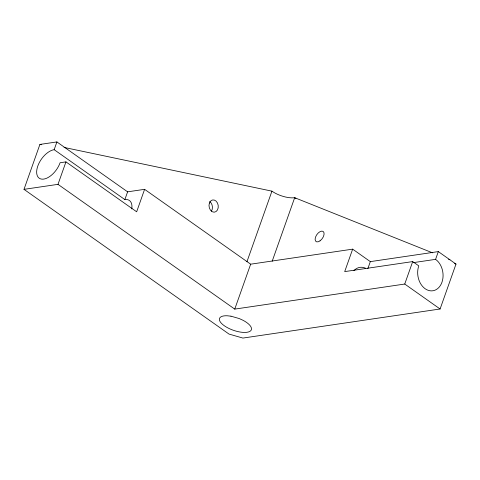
<?xml version="1.0" encoding="UTF-8"?>
<svg xmlns="http://www.w3.org/2000/svg" width="480" height="480" viewBox="0 0 480 480"><rect width="100%" height="100%" fill="white"/><g stroke="black" fill="none" stroke-linecap="round" stroke-linejoin="round"><path stroke-width="0.72" d="M24 189.354L39.906 144.432L56.904 141.93L127.608 191.832L144.606 189.33L250.662 264.186L352.656 249.15L370.332 261.624L438.324 251.598L456 264.078L440.094 308.994L242.91 338.07L229.038 334.086L24 189.354L57.996 184.344L234.756 309.108L404.742 284.04L440.094 308.994M144.606 189.33L136.656 211.788L65.952 161.88L60.102 162.744A16.908 9.192 -54.8 0 1 43.746 179.094A16.908 9.192 -54.8 0 1 37.8 166.032A16.908 9.192 -54.8 0 1 54.162 149.682L56.904 141.93M57.996 184.344L65.952 161.88M131.772 208.902A16.908 9.192 -54.8 0 0 124.86 199.59L127.608 191.832M246.936 261.756L271.938 191.154A16.908 6.528 19.5 0 0 294.684 197.694L432.516 252.822M234.756 309.108L250.662 264.186M272.184 261.234L294.684 197.694L295.902 198.552M352.656 249.15L344.7 271.608L412.698 261.582L418.776 265.872A16.908 12.606 81.6 0 0 425.166 288.762A16.908 12.606 81.6 0 0 441.966 282.246A16.908 12.606 81.6 0 0 435.576 259.356L438.324 251.598M367.83 268.674L370.332 261.624M404.742 284.04L412.698 261.582M413.406 262.626L435.576 259.356M64.056 147.42L271.938 191.154M39.906 144.432L41.37 144.744M448.53 259.224L449.922 259.782M454.608 263.52L456 264.078M54.162 149.682L124.86 199.59M209.7 201.522A6.186 4.614 81.6 0 1 211.398 211.188M353.904 270.624A16.908 12.606 81.6 0 1 365.706 268.278M230.964 316.182L227.118 315.762A16.908 6.528 19.5 0 0 223.314 325.014A16.908 6.528 19.5 0 0 247.956 332.1A16.908 6.528 19.5 0 0 243.204 320.382L239.292 318.576L230.964 316.182M319.998 240.87A6.186 3.36 -54.8 0 0 323.298 231.552A6.186 3.36 -54.8 0 0 315.528 237.114A6.186 3.36 -54.8 0 0 319.998 240.87M209.4 203.046A6.186 4.614 81.6 0 0 214.11 212.196A6.186 4.614 81.6 0 0 217.41 202.878A6.186 4.614 81.6 0 0 209.4 203.046"/></g></svg>
